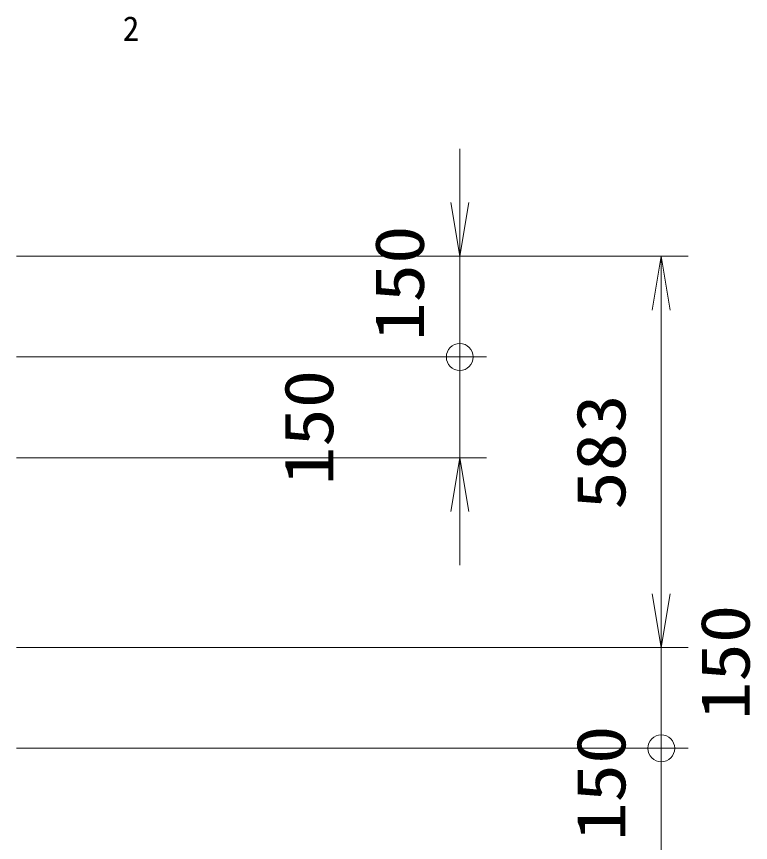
# Model space of a CAD drawing. Units: millimetres at full size. Extents: x 0 to 33600, y 27760 to 51520.
# Drawn here: x 16590 to 17683, y 37507 to 38737 of the extents above; entities that cross this region are included whole.
import ezdxf
from ezdxf.enums import TextEntityAlignment as Align

# ---------------------------------------------------------------- set-up
doc = ezdxf.new("R2010")
doc.units = ezdxf.units.MM
doc.header["$LTSCALE"] = 80.0044
doc.layers.add('寸法', color=6, linetype='Continuous', lineweight=13)
doc.styles.add('ＭＳ ゴシック', font='')
doc.styles.get('ＭＳ ゴシック').set_extended_font_data('MS Gothic')

# ---------------------------------------------------------------- blocks, each defined once
blk = doc.blocks.new('dimension_origin')
at = {"color": 0, "linetype": 'Continuous', "lineweight": -2}
blk.add_circle((0, 0), 1.25, dxfattribs=at)
blk = doc.blocks.new('open_arrow')
at = {"color": 0, "linetype": 'Continuous', "lineweight": -2}
blk.add_lwpolyline([(7.5, 1.25), (0, 0), (7.5, -1.25)], dxfattribs=at)

msp = doc.modelspace()

# ---------------------------------------------------------------- linework, layer by layer
at = {"layer": '寸法'}
for p, q in [((17250, 38150), (17250, 38540)), ((16590, 38380), (17290, 38380)), ((16590, 38380), (17590, 38380)), ((17550, 38380), (17550, 37797)), ((17250, 38310), (17250, 37920)), ((16590, 38230), (17290, 38230)), ((16590, 38230), (17290, 38230)), ((16590, 38080), (17290, 38080)), ((17550, 37567), (17550, 37957)), ((16590, 37797), (17590, 37797)), ((16590, 37797), (17590, 37797)), ((17550, 37727), (17550, 37337)), ((16590, 37647), (17590, 37647)), ((16590, 37647), (17590, 37647))]:
    msp.add_line(p, q, dxfattribs=at)

# ---------------------------------------------------------------- block references
for name, p, xscale, yscale, rotation in [('open_arrow', (17250, 38380), 10.7, 10.7, 90), ('open_arrow', (17550, 38380), 10.7, 10.7, 270), ('dimension_origin', (17250, 38230), 16, 16, 270), ('dimension_origin', (17250, 38230), 16, 16, 90), ('open_arrow', (17250, 38080), 10.7, 10.7, 270), ('open_arrow', (17550, 37797), 10.7, 10.7, 90), ('open_arrow', (17550, 37797), 10.7, 10.7, 90), ('dimension_origin', (17550, 37647), 16, 16, 270), ('dimension_origin', (17550, 37647), 16, 16, 90)]:
    msp.add_blockref(name, p, dxfattribs=dict(at, xscale=xscale, yscale=yscale, rotation=rotation))

# ---------------------------------------------------------------- texts
at = {"layer": '寸法', "color": 3, "style": 'ＭＳ ゴシック'}
msp.add_text('2', height=36.66, dxfattribs=at).set_placement((16748.05, 38690), align=Align.BOTTOM_LEFT)
at = {"layer": '寸法', "style": 'ＭＳ ゴシック', "width": 1.15}
for s, p in [('150', (17160, 38340)), ('150', (17025, 38125)), ('583', (17460, 38088.5)), ('150', (17645, 37775)), ('150', (17460, 37595))]:
    msp.add_text(s, height=73.31, rotation=90, dxfattribs=at).set_placement(p, align=Align.MIDDLE_CENTER)

doc.saveas('drawing.dxf')
